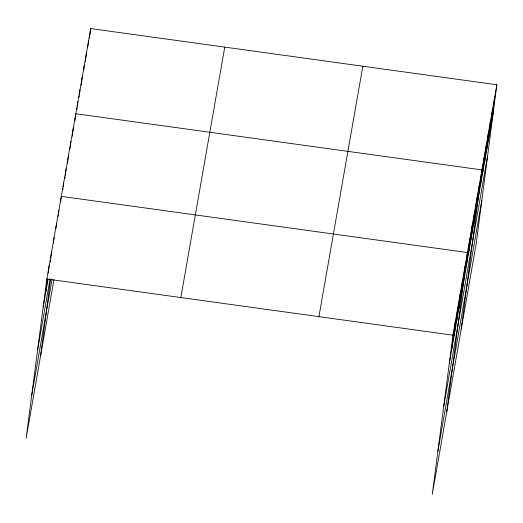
<?xml version="1.0" encoding="UTF-8"?>
<svg xmlns="http://www.w3.org/2000/svg" width="523" height="523" viewBox="0 0 523 523"><rect width="100%" height="100%" fill="white"/><g stroke="black" fill="none" stroke-linecap="round" stroke-linejoin="round"><path stroke-width="0.78" d="M496.85 84.759L452.944 335.191L432.26 494.418L476.172 243.986L496.85 84.759L90.741 28.582L46.828 279.014L26.15 438.241L53.921 279.844M45.606 293.272L47.475 278.857M48.208 273.248L49.247 265.239M50.306 261.879L50.515 260.277M50.724 258.676L51.659 251.465M53.346 243.3L54.072 237.697M55.863 228.728L56.491 223.922M58.073 216.555L58.282 214.953M58.491 213.351L58.903 210.148M40.637 355.601L50.607 278.851M60.59 201.976L61.322 196.373L467.431 252.55L446.753 411.771M62.799 189.803L63.008 188.202M63.211 186.606L63.734 182.599M64.904 178.435L65.107 176.833M65.316 175.231L66.146 168.824M67.526 163.058L68.565 155.05M70.043 148.486L70.978 141.275M72.252 136.313L72.455 134.712M72.664 133.11L73.397 127.507M74.874 120.937L75.809 113.733L481.918 169.903L461.24 329.13M76.901 109.575L77.11 107.973M77.319 106.372L77.94 101.567M79.032 97.409L79.241 95.807M79.45 94.205L80.071 89.4M81.17 85.249L81.372 83.647M81.581 82.046L82.209 77.241M83.608 70.683L84.34 65.074M85.327 61.721L85.537 60.119M85.746 58.517L86.472 52.915M87.772 47.155L88.603 40.748M89.492 38.192L89.695 36.59M89.904 34.989L90.741 28.582M451.715 349.442L455.356 321.416M454.134 335.668L457.775 307.642M456.546 321.9L460.188 293.867M458.965 308.125L462.6 280.093M461.378 294.351L465.019 266.318M466.209 266.802L469.85 238.776M468.621 253.027L472.262 225.001M471.033 239.253L474.675 211.227M473.452 225.478L477.094 197.452M475.865 211.704L479.506 183.678M480.415 185.77L484.056 157.743M482.546 173.603L486.187 145.577M484.677 161.444L488.319 133.411M486.815 149.277L490.45 121.251M488.946 137.111L492.588 109.085M491.077 124.951L494.719 96.925M43.187 307.04L48.018 279.498M37.564 350.338L50.045 279.177M31.772 394.943L52.032 279.4M180.847 297.554L224.753 47.122M318.925 316.65L362.831 66.218M449.303 363.217L493.209 112.785M443.681 406.515L487.586 156.083M437.888 451.12L481.794 200.688M46.828 279.014L452.944 335.191"/></g></svg>
